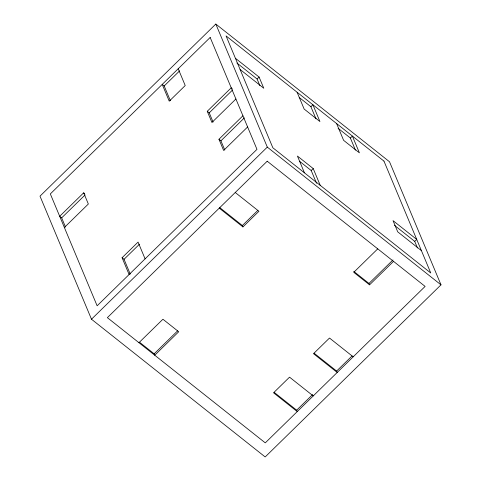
<?xml version="1.0" encoding="UTF-8"?>
<svg xmlns="http://www.w3.org/2000/svg" width="481" height="481" viewBox="0 0 481 481"><rect width="100%" height="100%" fill="white"/><g stroke="black" fill="none" stroke-linecap="round" stroke-linejoin="round"><path stroke-width="0.72" d="M215.819 24.05L40.001 196.152L91.48 319.222L265.181 456.95L440.999 284.848L389.52 161.778L215.819 24.05L267.304 147.126L440.999 284.848M170.37 100.739L164.189 85.967L179.641 70.845M84.656 193.615L83.67 192.833L59.692 216.3L61.664 217.863L65.518 227.08M61.664 217.863L85.107 194.919M64.37 227.489L88.348 204.016L83.67 192.833M235.912 99.002L211.935 122.475L207.257 111.285L231.229 87.813L232.215 88.6M213.083 122.06L209.229 112.849L232.672 89.899M259.86 85.6L257.107 79.016L259.103 77.062L235.419 58.279M247.613 126.972L223.635 150.445L218.957 139.256L242.929 115.789M224.783 150.036L220.929 140.819L244.372 117.875M129.1 274.513L122.084 257.732L138.065 242.087L145.088 258.868M130.231 274.068L124.056 259.295L139.508 244.174M91.48 319.222L267.304 147.126M315.963 118.807L310.906 106.722L312.903 104.768L319.925 121.549L304.136 109.031L297.114 92.25M235.239 192.496L258.928 211.279L242.941 226.924L242.358 225.523L257.81 210.401M316.546 183.279L311.213 170.527L313.209 168.566L297.42 156.048L304.443 172.829M138.949 342.7L162.927 319.234L178.716 331.752L154.744 355.225L154.154 353.824L139.538 342.231M355.435 150.108L350.384 138.023L352.381 136.069L359.403 152.85L343.608 140.332L336.592 123.551M154.154 353.824L177.597 330.88M377.741 248.851L353.763 272.318L369.558 284.842L393.53 261.369M369.558 284.842L368.969 283.441L392.947 259.974M417.478 247.968L414.724 241.384L416.726 239.43L393.037 220.647L397.721 231.836L421.404 250.619M313.227 395.929L289.538 377.152L273.557 392.797L297.24 411.574L296.657 410.179L312.644 394.534M353.186 356.818L329.503 338.035L313.516 353.679L337.205 372.462L336.616 371.061L352.068 355.94M299.212 97.451L310.906 106.722M338.101 128.289L350.384 138.023M236.886 62.987L257.107 79.016M240.097 69.468L263.78 88.251L259.103 77.062M394.504 225.355L414.724 241.384M299.519 161.249L311.213 170.527M207.257 111.285L209.229 112.849M164.189 85.967L162.217 84.403L169.24 101.184L185.221 85.54L178.204 68.759M218.957 139.256L220.929 140.819M353.763 271.386L368.969 283.441M219.829 207.66L242.358 225.523M219.258 208.141L242.941 226.924M314.087 353.198L336.616 371.061M122.084 257.732L124.056 259.295M274.128 392.316L296.657 410.179M313.209 168.566L320.232 185.353M210.167 37.47L50.331 193.921L97.132 305.808L256.974 149.35L210.167 37.47M267.208 161.207L107.371 317.658L265.278 442.869L425.114 286.411L267.208 161.207M383.964 161.111L226.058 35.907L272.859 147.787L430.766 272.998L383.964 161.111"/></g></svg>
